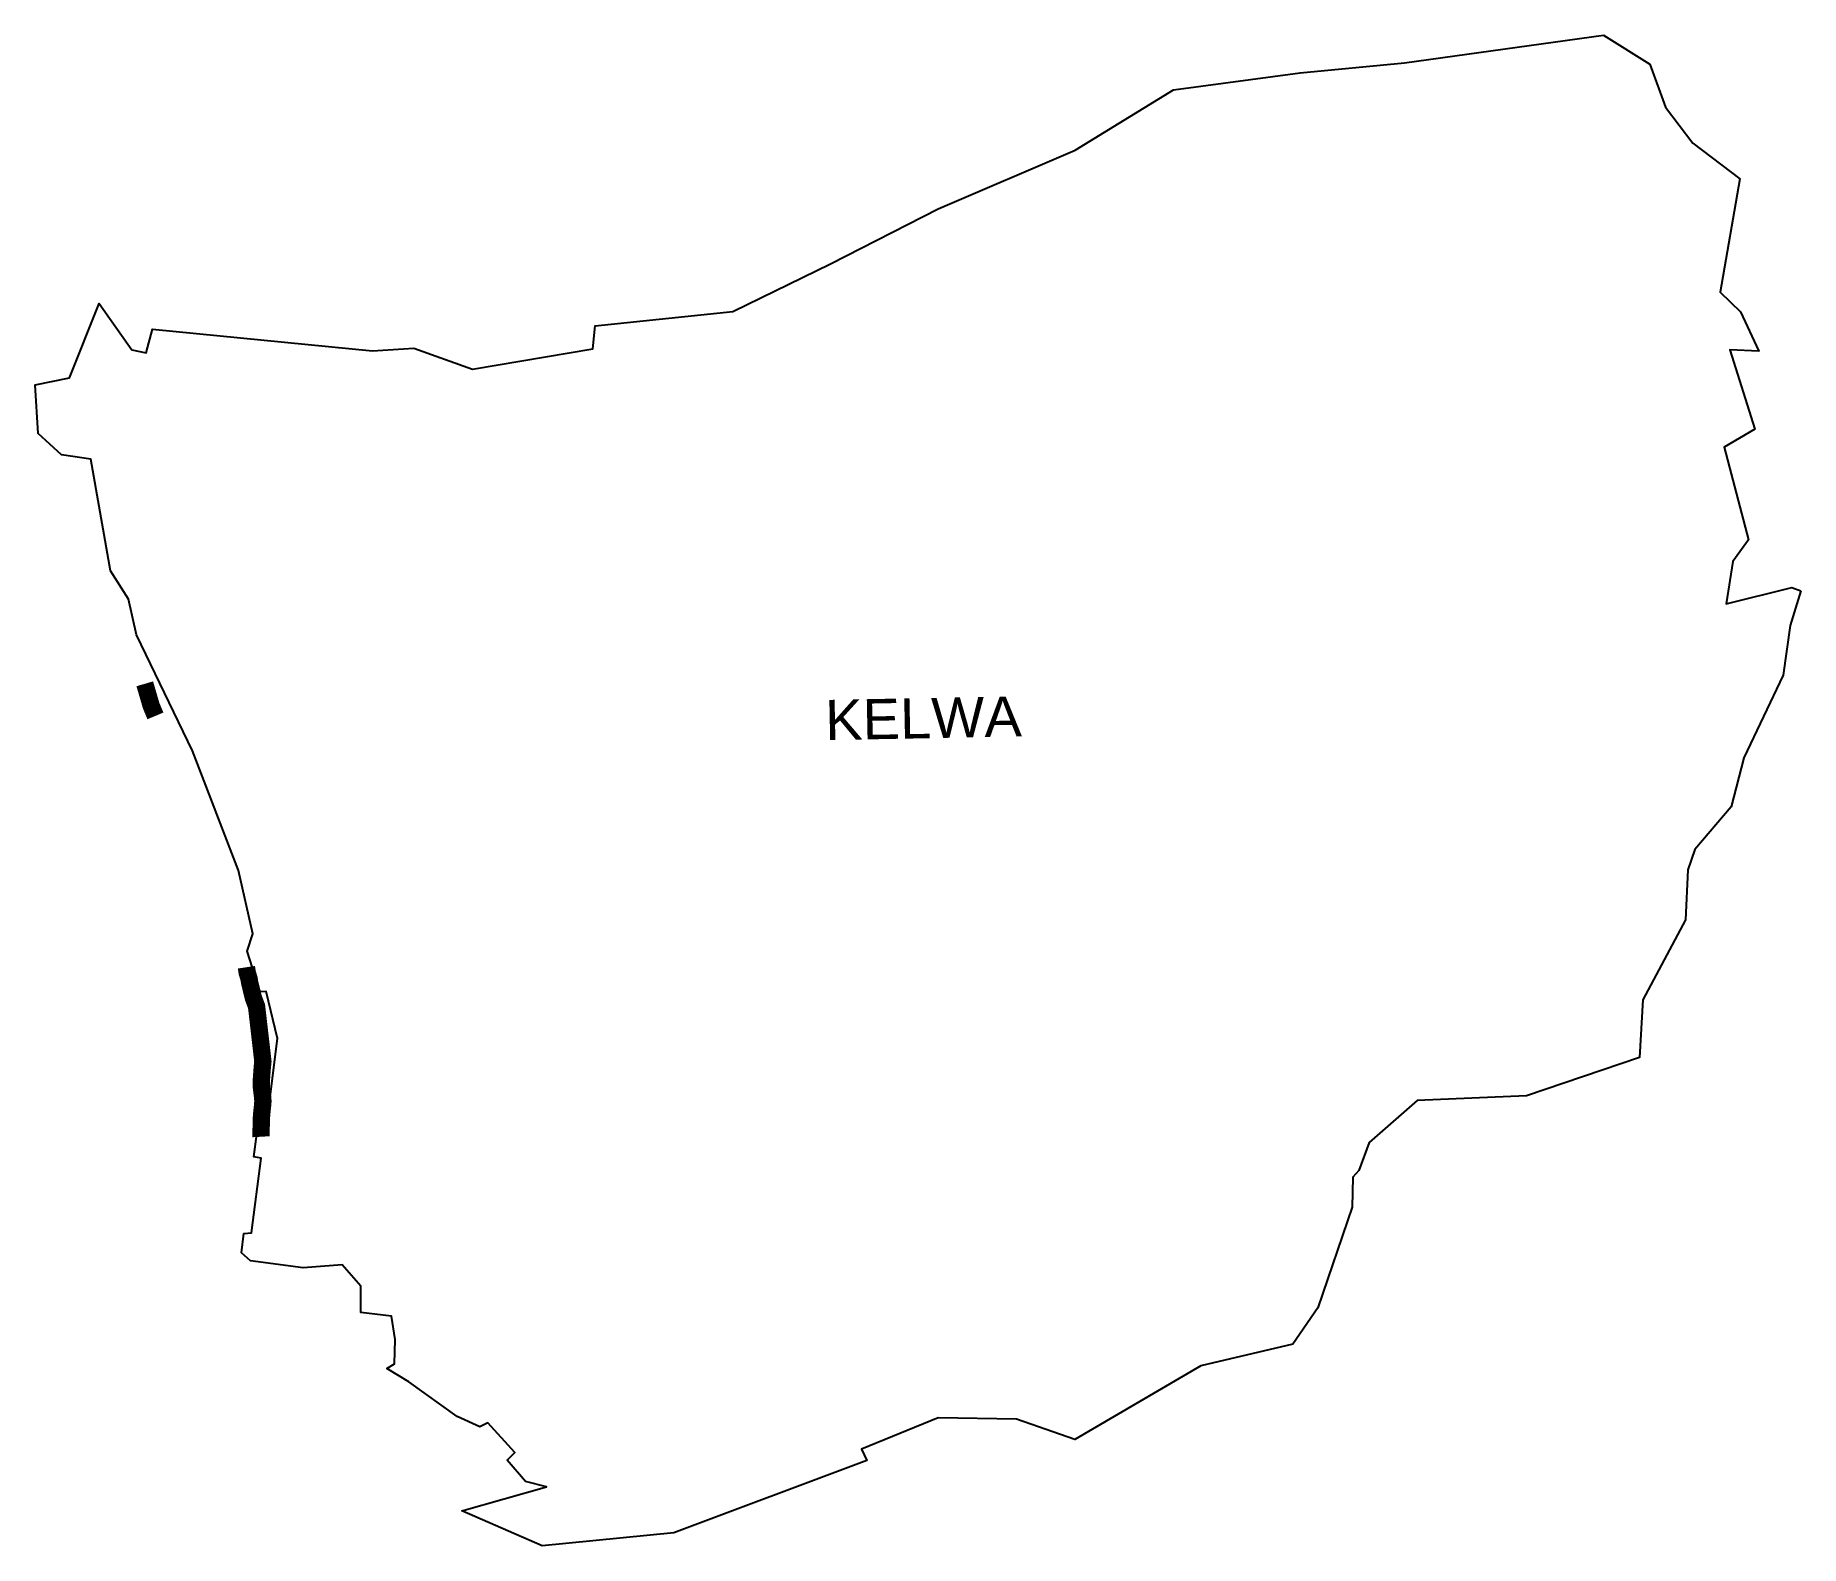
# Model space of a CAD drawing. Header units: metres. Extents: x 261354 to 266452, y 2168453 to 2172813.
import ezdxf

# ---------------------------------------------------------------- set-up
doc = ezdxf.new("R2010")
doc.units = ezdxf.units.M
doc.header["$MEASUREMENT"] = 0
for name, color, linetype in [('ARTIFICIALLY PROTECTED', 1, 'Continuous'), ('village', 3, 'Continuous'), ('VILLAGE NAME', 250, 'Continuous')]:
    doc.layers.add(name, color=color, linetype=linetype)
doc.styles.get("Standard").update_dxf_attribs({"font": 'arial.ttf'})

msp = doc.modelspace()

# ---------------------------------------------------------------- linework, layer by layer
at = {"layer": 'ARTIFICIALLY PROTECTED', "const_width": 50, "flags": 128}
for points in [[(261670, 2170941.1), (261688.5, 2170877.8), (261700.8, 2170848.5)], [(261963.5, 2170122.8), (261965.9, 2170106.8), (261971.3, 2170089.1), (261972.7, 2170079.3), (261977.5, 2170059.4), (261983.6, 2170034.5), (261992.8, 2170009.8), (262011.1, 2169850.7), (262009.3, 2169834.3), (262008.1, 2169817.4), (262006.6, 2169795.6), (262006.7, 2169776.1), (262009.7, 2169753), (262011.2, 2169736.6), (262010.2, 2169724), (262008.7, 2169709.6), (262007.2, 2169694.1), (262006.3, 2169680.9), (262006.1, 2169660.1), (262005.7, 2169635.2), (262005.8, 2169633.5)]]:
    msp.add_lwpolyline(points, dxfattribs=at)
at = {"layer": 'village'}
msp.add_lwpolyline([(265882.5, 2172813.4), (266015.5, 2172730.5)], dxfattribs=at)
at = {"layer": 'village', "color": 3}
for points in [[(266451.5, 2171209.8, 0), (266421.4, 2171109.1, 0), (266400.5, 2170966.2, 0), (266287.3, 2170727, 0), (266250.3, 2170585.7, 0), (266145.5, 2170462.3, 0), (266125.3, 2170403.8, 0), (266118.7, 2170259.8, 0), (265995.3, 2170028.7, 0), (265986.3, 2169862.1, 0), (265660.2, 2169751.4, 0), (265344.2, 2169737.7, 0), (265205.6, 2169617, 0), (265176, 2169535.8, 0), (265158, 2169516.5, 0), (265156.3, 2169430.1, 0), (265057.6, 2169139.6, 0), (264984.7, 2169034.8, 0), (264719.2, 2168972, 0), (264355.2, 2168759.8, 0), (264187.4, 2168818.3, 0), (263960.8, 2168821.7, 0), (263739.2, 2168731.5, 0), (263754.5, 2168699, 0), (263198, 2168490, 0), (262817.5, 2168452.8, 0), (262586, 2168553.1, 0), (262829.9, 2168623.1, 0), (262769.4, 2168638.3, 0), (262716.8, 2168699.6, 0), (262738.8, 2168721.8, 0), (262660.2, 2168807.6, 0), (262637.8, 2168795.7, 0), (262572.4, 2168825.7, 0), (262432.7, 2168925.9, 0), (262368.8, 2168964.8, 0), (262390.9, 2168977.7, 0), (262393.1, 2169047.9, 0), (262382.6, 2169115.3, 0), (262294, 2169126.1, 0), (262294.2, 2169202, 0), (262239.6, 2169263.3, 0), (262127.4, 2169255.4, 0), (261975.5, 2169275.2, 0), (261949.3, 2169298.2, 0), (261956.4, 2169354.1, 0), (261978.4, 2169356.1, 0), (262006.2, 2169571.3, 0), (261984.6, 2169575.2, 0), (261993.7, 2169640.7, 0), (262018.5, 2169641.1, 0), (262052.8, 2169916.8, 0), (262020.8, 2170052.7, 0), (262003, 2170051.7, 0), (261965.9, 2170169.4, 0), (261981.6, 2170219.5, 0), (261940.2, 2170401.8, 0), (261808.2, 2170747.9, 0), (261645.7, 2171082.8, 0), (261622.6, 2171185.9, 0), (261571.5, 2171267.3, 0), (261514.6, 2171589.8, 0), (261429.2, 2171602, 0), (261361.9, 2171663.5, 0), (261353.9, 2171804.3, 0), (261452.2, 2171824.7, 0), (261538.2, 2172038.8, 0), (261632.5, 2171905.5, 0), (261674.2, 2171896.4, 0), (261692.5, 2171965.2, 0), (262327.3, 2171902.8, 0), (262446.7, 2171910.1, 0), (262616.1, 2171849.8, 0), (262964, 2171908.2, 0), (262970.6, 2171974.3, 0), (263367.9, 2172016.2, 0), (263650, 2172153.2, 0), (263961.3, 2172312.5, 0), (264356.3, 2172481.4, 0), (264640.9, 2172655.6, 0), (265006.2, 2172705.1, 0), (265307.4, 2172734.2, 0), (265882.5, 2172813.4, 0)], [(266015.5, 2172730.5, 0), (266060.7, 2172605.7, 0), (266140, 2172502, 0), (266275.4, 2172398.7, 0), (266218.6, 2172071.4, 0), (266277.9, 2172014.7, 0), (266330.8, 2171901.5, 0), (266246.7, 2171905.3, 0), (266318.8, 2171676.1, 0), (266230.6, 2171624.8, 0), (266300.8, 2171357, 0), (266255.7, 2171293.9, 0), (266236.1, 2171172.4, 0), (266425.5, 2171219.4, 0), (266451.5, 2171209.8, 0)]]:
    msp.add_polyline3d(points, dxfattribs=at)

# ---------------------------------------------------------------- texts
at = {"layer": 'VILLAGE NAME', "insert": (263633.5, 2170894.4), "char_height": 116.06, "attachment_point": 1, "rotation": 1.1028}
msp.add_mtext_dynamic_manual_height_columns('{\\fArial|b0|i0|c0|p34;KELWA}', width=775.802, gutter_width=580.3, heights=[0], dxfattribs=at)

doc.saveas('drawing.dxf')
